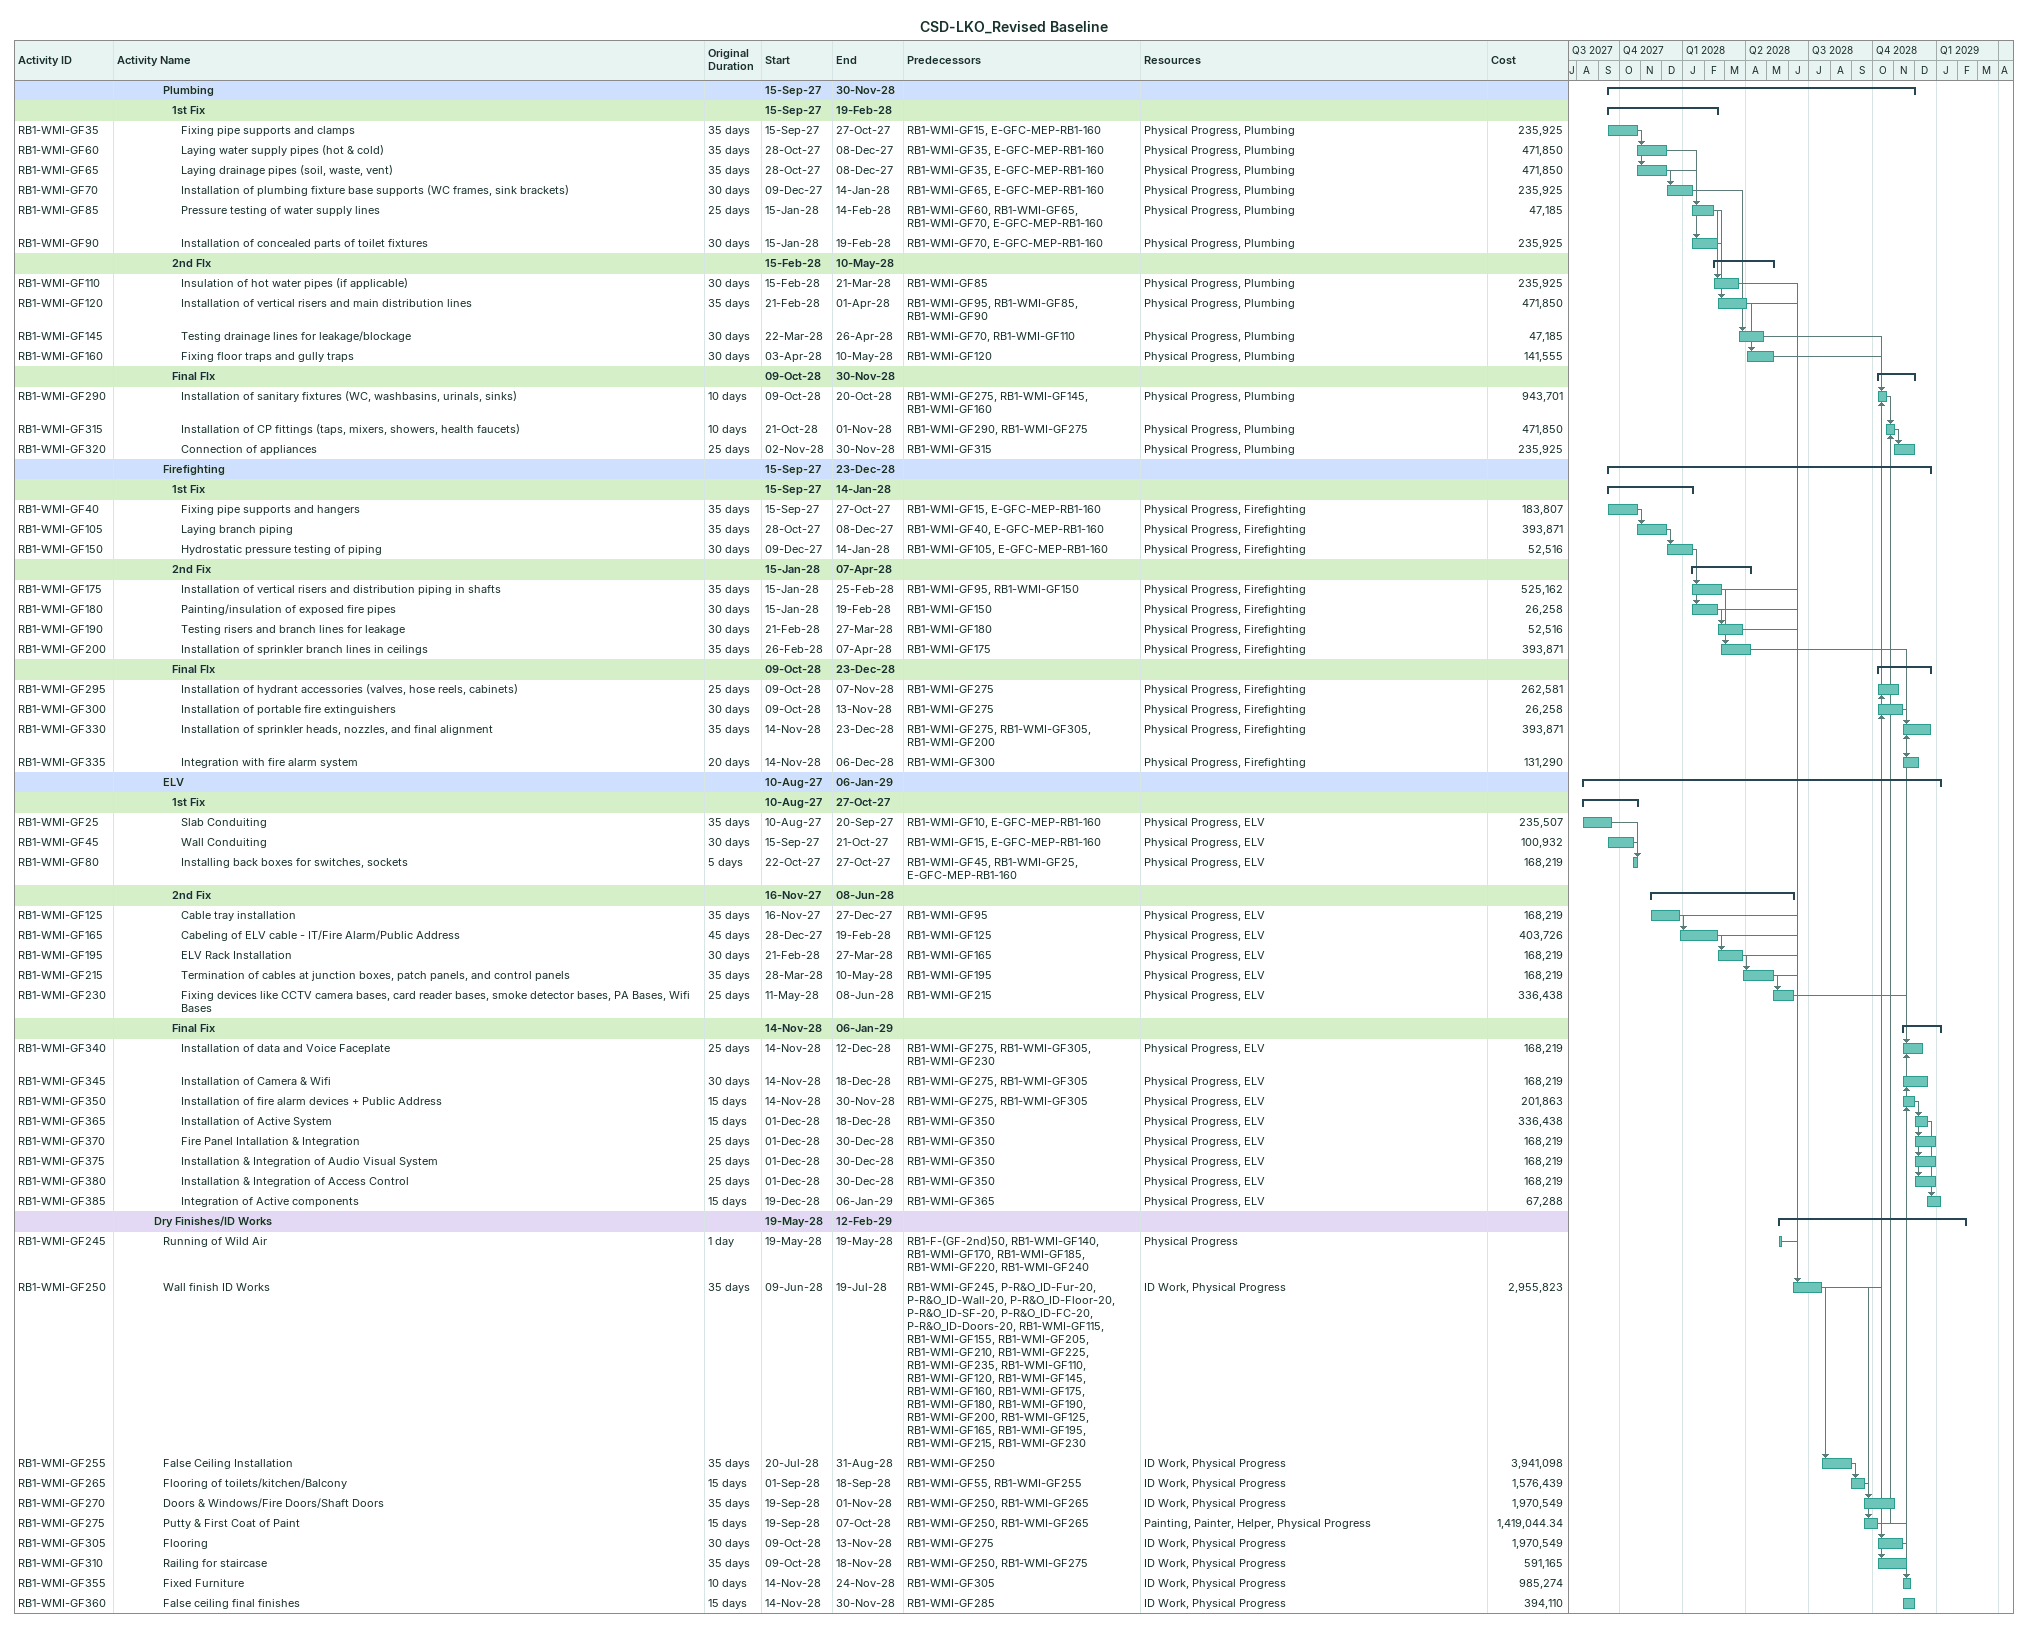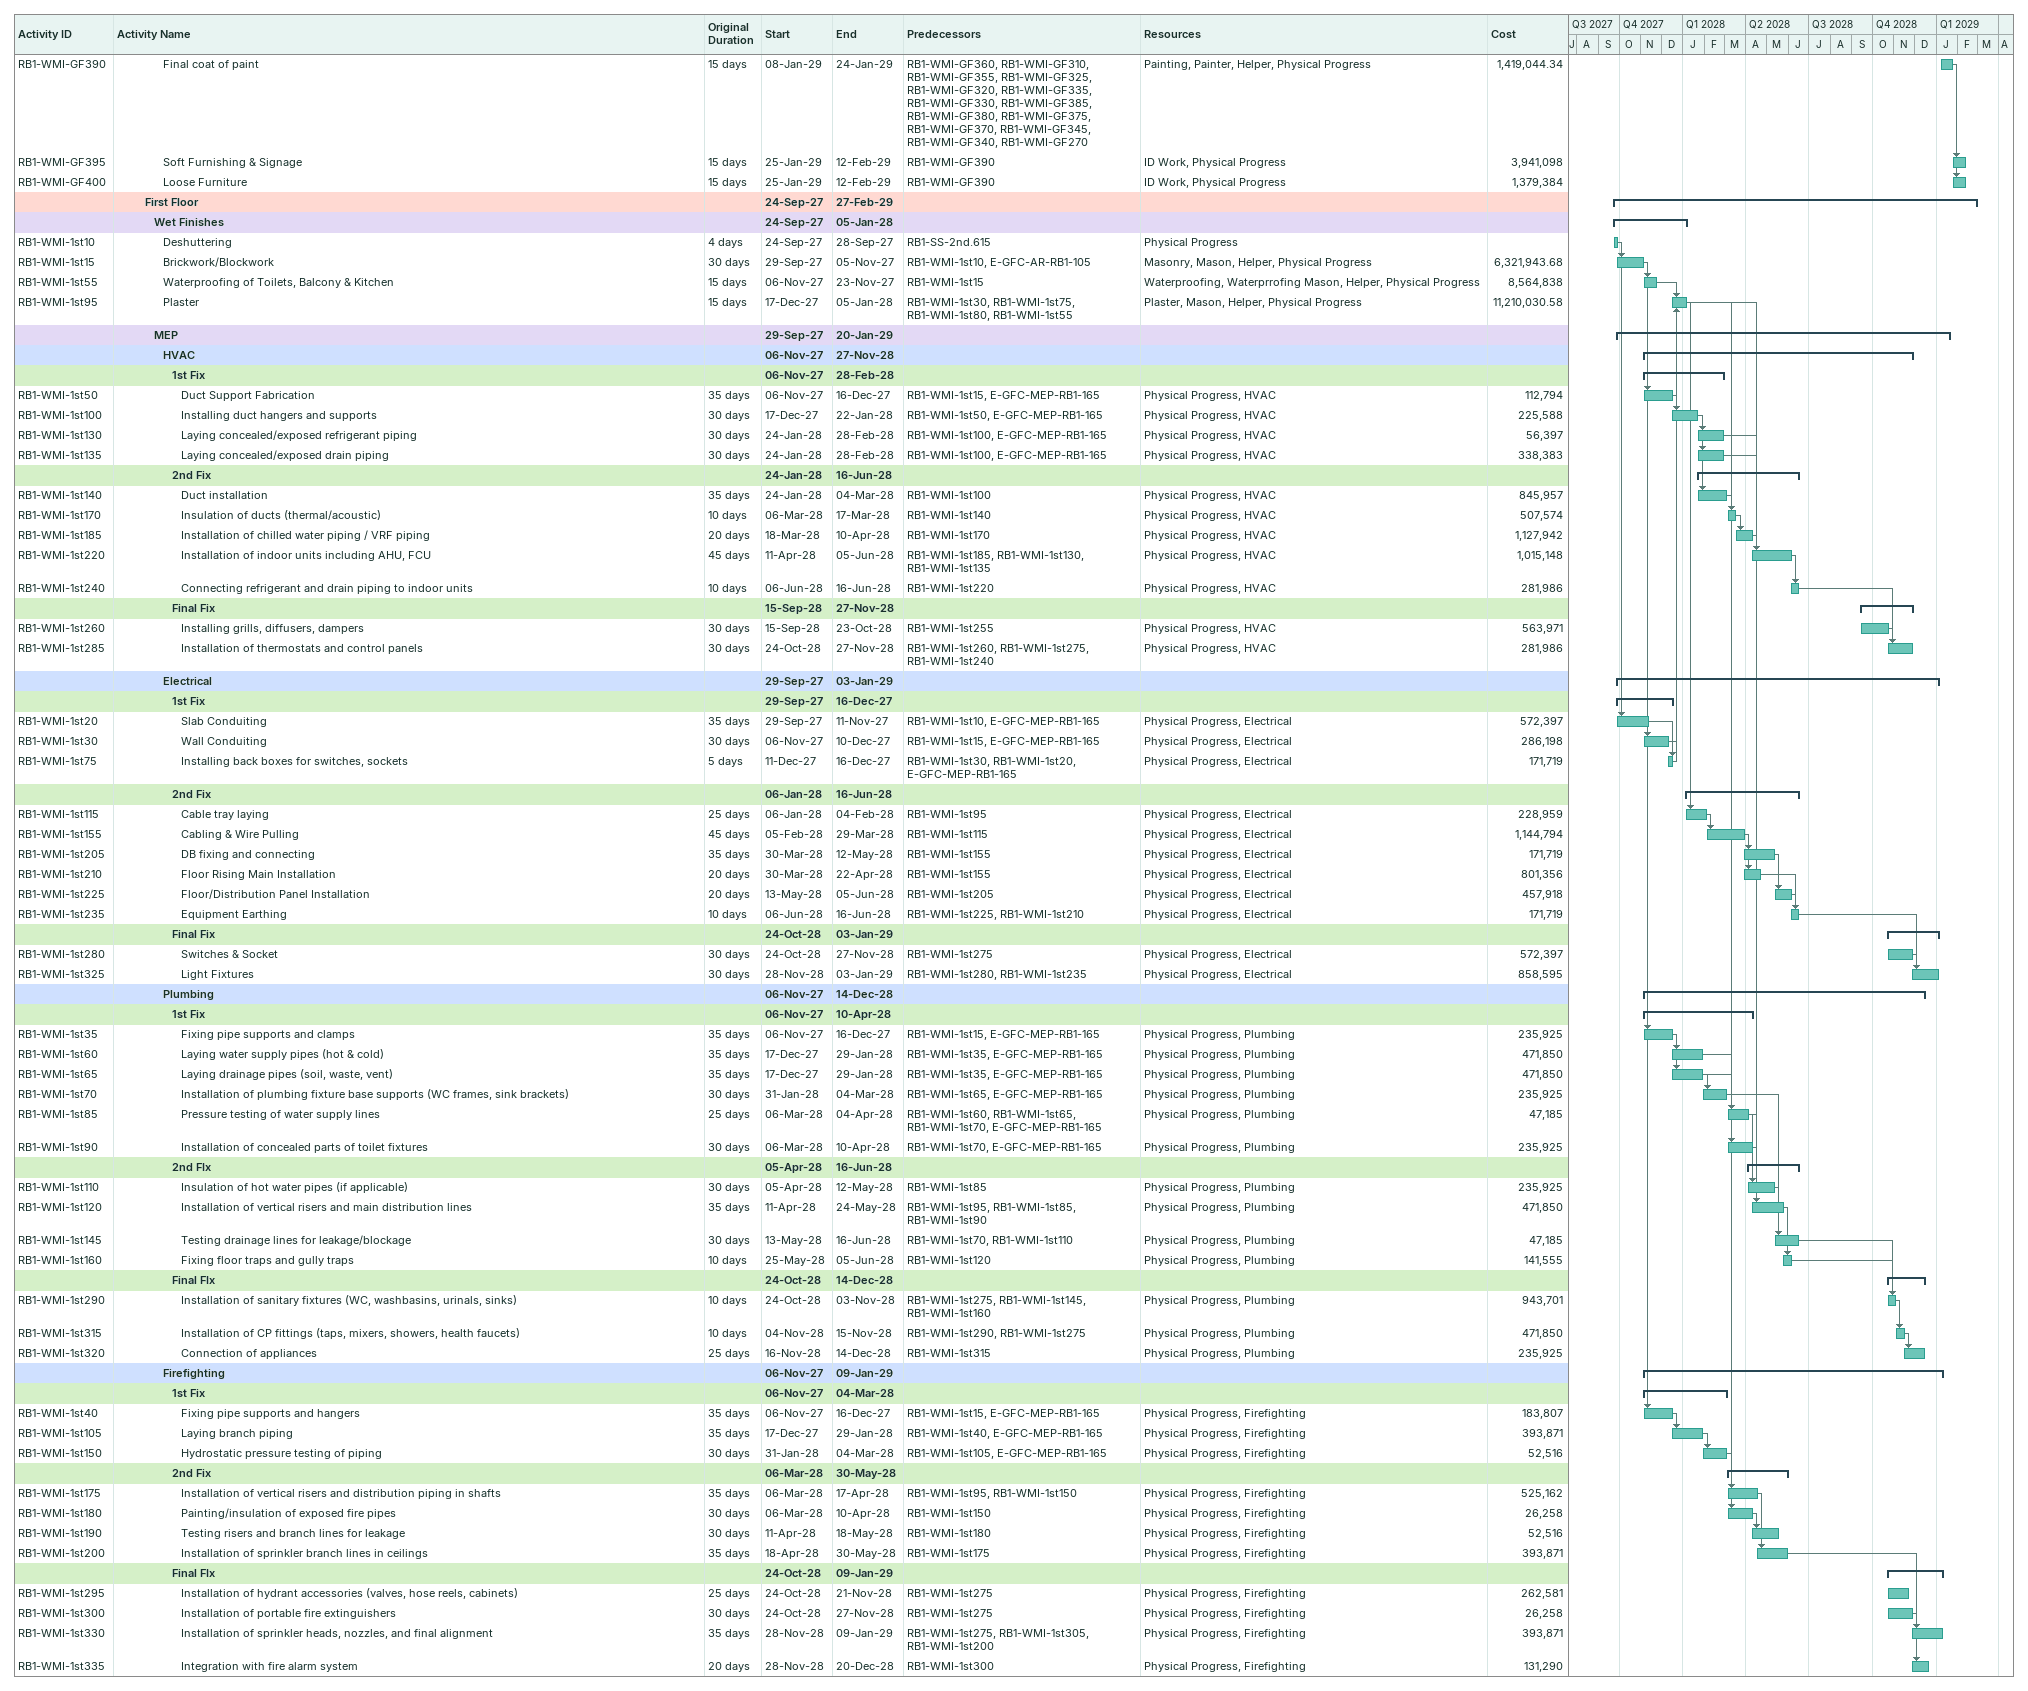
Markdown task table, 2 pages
CSD-LKO_Revised Baseline

| ID | Level | Task | Original duration | Start | Finish | Predecessors | Resources | Cost |
|---|---|---|---|---|---|---|---|---|
|  | 6 | **Plumbing** |  | 2027-09-15 | 2028-11-30 |  |  |  |
|  | 7 | **1st Fix** |  | 2027-09-15 | 2028-02-19 |  |  |  |
| RB1-WMI-GF35 | 8 | Fixing pipe supports and clamps | 35d | 2027-09-15 | 2027-10-27 | RB1-WMI-GF15, E-GFC-MEP-RB1-160 | Physical Progress, Plumbing | 235925 |
| RB1-WMI-GF60 | 8 | Laying water supply pipes (hot & cold) | 35d | 2027-10-28 | 2027-12-08 | RB1-WMI-GF35, E-GFC-MEP-RB1-160 | Physical Progress, Plumbing | 471850 |
| RB1-WMI-GF65 | 8 | Laying drainage pipes (soil, waste, vent) | 35d | 2027-10-28 | 2027-12-08 | RB1-WMI-GF35, E-GFC-MEP-RB1-160 | Physical Progress, Plumbing | 471850 |
| RB1-WMI-GF70 | 8 | Installation of plumbing fixture base supports (WC frames, sink brackets) | 30d | 2027-12-09 | 2028-01-14 | RB1-WMI-GF65, E-GFC-MEP-RB1-160 | Physical Progress, Plumbing | 235925 |
| RB1-WMI-GF85 | 8 | Pressure testing of water supply lines | 25d | 2028-01-15 | 2028-02-14 | RB1-WMI-GF60, RB1-WMI-GF65, RB1-WMI-GF70, E-GFC-MEP-RB1-160 | Physical Progress, Plumbing | 47185 |
| RB1-WMI-GF90 | 8 | Installation of concealed parts of toilet fixtures | 30d | 2028-01-15 | 2028-02-19 | RB1-WMI-GF70, E-GFC-MEP-RB1-160 | Physical Progress, Plumbing | 235925 |
|  | 7 | **2nd FIx** |  | 2028-02-15 | 2028-05-10 |  |  |  |
| RB1-WMI-GF110 | 8 | Insulation of hot water pipes (if applicable) | 30d | 2028-02-15 | 2028-03-21 | RB1-WMI-GF85 | Physical Progress, Plumbing | 235925 |
| RB1-WMI-GF120 | 8 | Installation of vertical risers and main distribution lines | 35d | 2028-02-21 | 2028-04-01 | RB1-WMI-GF95, RB1-WMI-GF85, RB1-WMI-GF90 | Physical Progress, Plumbing | 471850 |
| RB1-WMI-GF145 | 8 | Testing drainage lines for leakage/blockage | 30d | 2028-03-22 | 2028-04-26 | RB1-WMI-GF70, RB1-WMI-GF110 | Physical Progress, Plumbing | 47185 |
| RB1-WMI-GF160 | 8 | Fixing floor traps and gully traps | 30d | 2028-04-03 | 2028-05-10 | RB1-WMI-GF120 | Physical Progress, Plumbing | 141555 |
|  | 7 | **Final FIx** |  | 2028-10-09 | 2028-11-30 |  |  |  |
| RB1-WMI-GF290 | 8 | Installation of sanitary fixtures (WC, washbasins, urinals, sinks) | 10d | 2028-10-09 | 2028-10-20 | RB1-WMI-GF275, RB1-WMI-GF145, RB1-WMI-GF160 | Physical Progress, Plumbing | 943701 |
| RB1-WMI-GF315 | 8 | Installation of CP fittings (taps, mixers, showers, health faucets) | 10d | 2028-10-21 | 2028-11-01 | RB1-WMI-GF290, RB1-WMI-GF275 | Physical Progress, Plumbing | 471850 |
| RB1-WMI-GF320 | 8 | Connection of appliances | 25d | 2028-11-02 | 2028-11-30 | RB1-WMI-GF315 | Physical Progress, Plumbing | 235925 |
|  | 6 | **Firefighting** |  | 2027-09-15 | 2028-12-23 |  |  |  |
|  | 7 | **1st Fix** |  | 2027-09-15 | 2028-01-14 |  |  |  |
| RB1-WMI-GF40 | 8 | Fixing pipe supports and hangers | 35d | 2027-09-15 | 2027-10-27 | RB1-WMI-GF15, E-GFC-MEP-RB1-160 | Physical Progress, Firefighting | 183807 |
| RB1-WMI-GF105 | 8 | Laying branch piping | 35d | 2027-10-28 | 2027-12-08 | RB1-WMI-GF40, E-GFC-MEP-RB1-160 | Physical Progress, Firefighting | 393871 |
| RB1-WMI-GF150 | 8 | Hydrostatic pressure testing of piping | 30d | 2027-12-09 | 2028-01-14 | RB1-WMI-GF105, E-GFC-MEP-RB1-160 | Physical Progress, Firefighting | 52516 |
|  | 7 | **2nd Fix** |  | 2028-01-15 | 2028-04-07 |  |  |  |
| RB1-WMI-GF175 | 8 | Installation of vertical risers and distribution piping in shafts | 35d | 2028-01-15 | 2028-02-25 | RB1-WMI-GF95, RB1-WMI-GF150 | Physical Progress, Firefighting | 525162 |
| RB1-WMI-GF180 | 8 | Painting/insulation of exposed fire pipes | 30d | 2028-01-15 | 2028-02-19 | RB1-WMI-GF150 | Physical Progress, Firefighting | 26258 |
| RB1-WMI-GF190 | 8 | Testing risers and branch lines for leakage | 30d | 2028-02-21 | 2028-03-27 | RB1-WMI-GF180 | Physical Progress, Firefighting | 52516 |
| RB1-WMI-GF200 | 8 | Installation of sprinkler branch lines in ceilings | 35d | 2028-02-26 | 2028-04-07 | RB1-WMI-GF175 | Physical Progress, Firefighting | 393871 |
|  | 7 | **Final FIx** |  | 2028-10-09 | 2028-12-23 |  |  |  |
| RB1-WMI-GF295 | 8 | Installation of hydrant accessories (valves, hose reels, cabinets) | 25d | 2028-10-09 | 2028-11-07 | RB1-WMI-GF275 | Physical Progress, Firefighting | 262581 |
| RB1-WMI-GF300 | 8 | Installation of portable fire extinguishers | 30d | 2028-10-09 | 2028-11-13 | RB1-WMI-GF275 | Physical Progress, Firefighting | 26258 |
| RB1-WMI-GF330 | 8 | Installation of sprinkler heads, nozzles, and final alignment | 35d | 2028-11-14 | 2028-12-23 | RB1-WMI-GF275, RB1-WMI-GF305, RB1-WMI-GF200 | Physical Progress, Firefighting | 393871 |
| RB1-WMI-GF335 | 8 | Integration with fire alarm system | 20d | 2028-11-14 | 2028-12-06 | RB1-WMI-GF300 | Physical Progress, Firefighting | 131290 |
|  | 6 | **ELV** |  | 2027-08-10 | 2029-01-06 |  |  |  |
|  | 7 | **1st Fix** |  | 2027-08-10 | 2027-10-27 |  |  |  |
| RB1-WMI-GF25 | 8 | Slab Conduiting | 35d | 2027-08-10 | 2027-09-20 | RB1-WMI-GF10, E-GFC-MEP-RB1-160 | Physical Progress, ELV | 235507 |
| RB1-WMI-GF45 | 8 | Wall Conduiting | 30d | 2027-09-15 | 2027-10-21 | RB1-WMI-GF15, E-GFC-MEP-RB1-160 | Physical Progress, ELV | 100932 |
| RB1-WMI-GF80 | 8 | Installing back boxes for switches, sockets | 5d | 2027-10-22 | 2027-10-27 | RB1-WMI-GF45, RB1-WMI-GF25, E-GFC-MEP-RB1-160 | Physical Progress, ELV | 168219 |
|  | 7 | **2nd Fix** |  | 2027-11-16 | 2028-06-08 |  |  |  |
| RB1-WMI-GF125 | 8 | Cable tray installation | 35d | 2027-11-16 | 2027-12-27 | RB1-WMI-GF95 | Physical Progress, ELV | 168219 |
| RB1-WMI-GF165 | 8 | Cabeling of ELV cable - IT/Fire Alarm/Public Address | 45d | 2027-12-28 | 2028-02-19 | RB1-WMI-GF125 | Physical Progress, ELV | 403726 |
| RB1-WMI-GF195 | 8 | ELV Rack Installation | 30d | 2028-02-21 | 2028-03-27 | RB1-WMI-GF165 | Physical Progress, ELV | 168219 |
| RB1-WMI-GF215 | 8 | Termination of cables at junction boxes, patch panels, and control panels | 35d | 2028-03-28 | 2028-05-10 | RB1-WMI-GF195 | Physical Progress, ELV | 168219 |
| RB1-WMI-GF230 | 8 | Fixing devices like CCTV camera bases, card reader bases, smoke detector bases, PA Bases, Wifi Bases | 25d | 2028-05-11 | 2028-06-08 | RB1-WMI-GF215 | Physical Progress, ELV | 336438 |
|  | 7 | **Final Fix** |  | 2028-11-14 | 2029-01-06 |  |  |  |
| RB1-WMI-GF340 | 8 | Installation of data and Voice Faceplate | 25d | 2028-11-14 | 2028-12-12 | RB1-WMI-GF275, RB1-WMI-GF305, RB1-WMI-GF230 | Physical Progress, ELV | 168219 |
| RB1-WMI-GF345 | 8 | Installation of Camera & Wifi | 30d | 2028-11-14 | 2028-12-18 | RB1-WMI-GF275, RB1-WMI-GF305 | Physical Progress, ELV | 168219 |
| RB1-WMI-GF350 | 8 | Installation of fire alarm devices + Public Address | 15d | 2028-11-14 | 2028-11-30 | RB1-WMI-GF275, RB1-WMI-GF305 | Physical Progress, ELV | 201863 |
| RB1-WMI-GF365 | 8 | Installation of Active System | 15d | 2028-12-01 | 2028-12-18 | RB1-WMI-GF350 | Physical Progress, ELV | 336438 |
| RB1-WMI-GF370 | 8 | Fire Panel Intallation & Integration | 25d | 2028-12-01 | 2028-12-30 | RB1-WMI-GF350 | Physical Progress, ELV | 168219 |
| RB1-WMI-GF375 | 8 | Installation & Integration of Audio Visual System | 25d | 2028-12-01 | 2028-12-30 | RB1-WMI-GF350 | Physical Progress, ELV | 168219 |
| RB1-WMI-GF380 | 8 | Installation & Integration of Access Control | 25d | 2028-12-01 | 2028-12-30 | RB1-WMI-GF350 | Physical Progress, ELV | 168219 |
| RB1-WMI-GF385 | 8 | Integration of Active components | 15d | 2028-12-19 | 2029-01-06 | RB1-WMI-GF365 | Physical Progress, ELV | 67288 |
|  | 5 | **Dry Finishes/ID Works** |  | 2028-05-19 | 2029-02-12 |  |  |  |
| RB1-WMI-GF245 | 6 | Running of Wild Air | 1d | 2028-05-19 | 2028-05-19 | RB1-F-(GF-2nd)50, RB1-WMI-GF140, RB1-WMI-GF170, RB1-WMI-GF185, RB1-WMI-GF220, RB1-WMI-GF240 | Physical Progress |  |
| RB1-WMI-GF250 | 6 | Wall finish ID Works | 35d | 2028-06-09 | 2028-07-19 | RB1-WMI-GF245, P-R&O_ID-Fur-20, P-R&O_ID-Wall-20, P-R&O_ID-Floor-20, P-R&O_ID-SF-20, P-R&O_ID-FC-20, P-R&O_ID-Doors-20, RB1-WMI-GF115, RB1-WMI-GF155, RB1-WMI-GF205, RB1-WMI-GF210, RB1-WMI-GF225, RB1-WMI-GF235, RB1-WMI-GF110, RB1-WMI-GF120, RB1-WMI-GF145, RB1-WMI-GF160, RB1-WMI-GF175, RB1-WMI-GF180, RB1-WMI-GF190, RB1-WMI-GF200, RB1-WMI-GF125, RB1-WMI-GF165, RB1-WMI-GF195, RB1-WMI-GF215, RB1-WMI-GF230 | ID Work, Physical Progress | 2955823 |
| RB1-WMI-GF255 | 6 | False Ceiling Installation | 35d | 2028-07-20 | 2028-08-31 | RB1-WMI-GF250 | ID Work, Physical Progress | 3941098 |
| RB1-WMI-GF265 | 6 | Flooring of toilets/kitchen/Balcony | 15d | 2028-09-01 | 2028-09-18 | RB1-WMI-GF55, RB1-WMI-GF255 | ID Work, Physical Progress | 1576439 |
| RB1-WMI-GF270 | 6 | Doors & Windows/Fire Doors/Shaft Doors | 35d | 2028-09-19 | 2028-11-01 | RB1-WMI-GF250, RB1-WMI-GF265 | ID Work, Physical Progress | 1970549 |
| RB1-WMI-GF275 | 6 | Putty & First Coat of Paint | 15d | 2028-09-19 | 2028-10-07 | RB1-WMI-GF250, RB1-WMI-GF265 | Painting, Painter, Helper, Physical Progress | 1419044.34 |
| RB1-WMI-GF305 | 6 | Flooring | 30d | 2028-10-09 | 2028-11-13 | RB1-WMI-GF275 | ID Work, Physical Progress | 1970549 |
| RB1-WMI-GF310 | 6 | Railing for staircase | 35d | 2028-10-09 | 2028-11-18 | RB1-WMI-GF250, RB1-WMI-GF275 | ID Work, Physical Progress | 591165 |
| RB1-WMI-GF355 | 6 | Fixed Furniture | 10d | 2028-11-14 | 2028-11-24 | RB1-WMI-GF305 | ID Work, Physical Progress | 985274 |
| RB1-WMI-GF360 | 6 | False ceiling final finishes | 15d | 2028-11-14 | 2028-11-30 | RB1-WMI-GF285 | ID Work, Physical Progress | 394110 |
| RB1-WMI-GF390 | 6 | Final coat of paint | 15d | 2029-01-08 | 2029-01-24 | RB1-WMI-GF360, RB1-WMI-GF310, RB1-WMI-GF355, RB1-WMI-GF325, RB1-WMI-GF320, RB1-WMI-GF335, RB1-WMI-GF330, RB1-WMI-GF385, RB1-WMI-GF380, RB1-WMI-GF375, RB1-WMI-GF370, RB1-WMI-GF345, RB1-WMI-GF340, RB1-WMI-GF270 | Painting, Painter, Helper, Physical Progress | 1419044.34 |
| RB1-WMI-GF395 | 6 | Soft Furnishing & Signage | 15d | 2029-01-25 | 2029-02-12 | RB1-WMI-GF390 | ID Work, Physical Progress | 3941098 |
| RB1-WMI-GF400 | 6 | Loose Furniture | 15d | 2029-01-25 | 2029-02-12 | RB1-WMI-GF390 | ID Work, Physical Progress | 1379384 |
|  | 4 | **First Floor** |  | 2027-09-24 | 2029-02-27 |  |  |  |
|  | 5 | **Wet Finishes** |  | 2027-09-24 | 2028-01-05 |  |  |  |
| RB1-WMI-1st10 | 6 | Deshuttering | 4d | 2027-09-24 | 2027-09-28 | RB1-SS-2nd.615 | Physical Progress |  |
| RB1-WMI-1st15 | 6 | Brickwork/Blockwork | 30d | 2027-09-29 | 2027-11-05 | RB1-WMI-1st10, E-GFC-AR-RB1-105 | Masonry, Mason, Helper, Physical Progress | 6321943.68 |
| RB1-WMI-1st55 | 6 | Waterproofing of Toilets, Balcony & Kitchen | 15d | 2027-11-06 | 2027-11-23 | RB1-WMI-1st15 | Waterproofing, Waterprrofing Mason, Helper, Physical Progress | 8564838 |
| RB1-WMI-1st95 | 6 | Plaster | 15d | 2027-12-17 | 2028-01-05 | RB1-WMI-1st30, RB1-WMI-1st75, RB1-WMI-1st80, RB1-WMI-1st55 | Plaster, Mason, Helper, Physical Progress | 11210030.58 |
|  | 5 | **MEP** |  | 2027-09-29 | 2029-01-20 |  |  |  |
|  | 6 | **HVAC** |  | 2027-11-06 | 2028-11-27 |  |  |  |
|  | 7 | **1st Fix** |  | 2027-11-06 | 2028-02-28 |  |  |  |
| RB1-WMI-1st50 | 8 | Duct Support Fabrication | 35d | 2027-11-06 | 2027-12-16 | RB1-WMI-1st15, E-GFC-MEP-RB1-165 | Physical Progress, HVAC | 112794 |
| RB1-WMI-1st100 | 8 | Installing duct hangers and supports | 30d | 2027-12-17 | 2028-01-22 | RB1-WMI-1st50, E-GFC-MEP-RB1-165 | Physical Progress, HVAC | 225588 |
| RB1-WMI-1st130 | 8 | Laying concealed/exposed refrigerant piping | 30d | 2028-01-24 | 2028-02-28 | RB1-WMI-1st100, E-GFC-MEP-RB1-165 | Physical Progress, HVAC | 56397 |
| RB1-WMI-1st135 | 8 | Laying concealed/exposed drain piping | 30d | 2028-01-24 | 2028-02-28 | RB1-WMI-1st100, E-GFC-MEP-RB1-165 | Physical Progress, HVAC | 338383 |
|  | 7 | **2nd Fix** |  | 2028-01-24 | 2028-06-16 |  |  |  |
| RB1-WMI-1st140 | 8 | Duct installation | 35d | 2028-01-24 | 2028-03-04 | RB1-WMI-1st100 | Physical Progress, HVAC | 845957 |
| RB1-WMI-1st170 | 8 | Insulation of ducts (thermal/acoustic) | 10d | 2028-03-06 | 2028-03-17 | RB1-WMI-1st140 | Physical Progress, HVAC | 507574 |
| RB1-WMI-1st185 | 8 | Installation of chilled water piping / VRF piping | 20d | 2028-03-18 | 2028-04-10 | RB1-WMI-1st170 | Physical Progress, HVAC | 1127942 |
| RB1-WMI-1st220 | 8 | Installation of indoor units including AHU, FCU | 45d | 2028-04-11 | 2028-06-05 | RB1-WMI-1st185, RB1-WMI-1st130, RB1-WMI-1st135 | Physical Progress, HVAC | 1015148 |
| RB1-WMI-1st240 | 8 | Connecting refrigerant and drain piping to indoor units | 10d | 2028-06-06 | 2028-06-16 | RB1-WMI-1st220 | Physical Progress, HVAC | 281986 |
|  | 7 | **Final Fix** |  | 2028-09-15 | 2028-11-27 |  |  |  |
| RB1-WMI-1st260 | 8 | Installing grills, diffusers, dampers | 30d | 2028-09-15 | 2028-10-23 | RB1-WMI-1st255 | Physical Progress, HVAC | 563971 |
| RB1-WMI-1st285 | 8 | Installation of thermostats and control panels | 30d | 2028-10-24 | 2028-11-27 | RB1-WMI-1st260, RB1-WMI-1st275, RB1-WMI-1st240 | Physical Progress, HVAC | 281986 |
|  | 6 | **Electrical** |  | 2027-09-29 | 2029-01-03 |  |  |  |
|  | 7 | **1st Fix** |  | 2027-09-29 | 2027-12-16 |  |  |  |
| RB1-WMI-1st20 | 8 | Slab Conduiting | 35d | 2027-09-29 | 2027-11-11 | RB1-WMI-1st10, E-GFC-MEP-RB1-165 | Physical Progress, Electrical | 572397 |
| RB1-WMI-1st30 | 8 | Wall Conduiting | 30d | 2027-11-06 | 2027-12-10 | RB1-WMI-1st15, E-GFC-MEP-RB1-165 | Physical Progress, Electrical | 286198 |
| RB1-WMI-1st75 | 8 | Installing back boxes for switches, sockets | 5d | 2027-12-11 | 2027-12-16 | RB1-WMI-1st30, RB1-WMI-1st20, E-GFC-MEP-RB1-165 | Physical Progress, Electrical | 171719 |
|  | 7 | **2nd Fix** |  | 2028-01-06 | 2028-06-16 |  |  |  |
| RB1-WMI-1st115 | 8 | Cable tray laying | 25d | 2028-01-06 | 2028-02-04 | RB1-WMI-1st95 | Physical Progress, Electrical | 228959 |
| RB1-WMI-1st155 | 8 | Cabling & Wire Pulling | 45d | 2028-02-05 | 2028-03-29 | RB1-WMI-1st115 | Physical Progress, Electrical | 1144794 |
| RB1-WMI-1st205 | 8 | DB fixing and connecting | 35d | 2028-03-30 | 2028-05-12 | RB1-WMI-1st155 | Physical Progress, Electrical | 171719 |
| RB1-WMI-1st210 | 8 | Floor Rising Main Installation | 20d | 2028-03-30 | 2028-04-22 | RB1-WMI-1st155 | Physical Progress, Electrical | 801356 |
| RB1-WMI-1st225 | 8 | Floor/Distribution Panel Installation | 20d | 2028-05-13 | 2028-06-05 | RB1-WMI-1st205 | Physical Progress, Electrical | 457918 |
| RB1-WMI-1st235 | 8 | Equipment Earthing | 10d | 2028-06-06 | 2028-06-16 | RB1-WMI-1st225, RB1-WMI-1st210 | Physical Progress, Electrical | 171719 |
|  | 7 | **Final Fix** |  | 2028-10-24 | 2029-01-03 |  |  |  |
| RB1-WMI-1st280 | 8 | Switches & Socket | 30d | 2028-10-24 | 2028-11-27 | RB1-WMI-1st275 | Physical Progress, Electrical | 572397 |
| RB1-WMI-1st325 | 8 | Light Fixtures | 30d | 2028-11-28 | 2029-01-03 | RB1-WMI-1st280, RB1-WMI-1st235 | Physical Progress, Electrical | 858595 |
|  | 6 | **Plumbing** |  | 2027-11-06 | 2028-12-14 |  |  |  |
|  | 7 | **1st Fix** |  | 2027-11-06 | 2028-04-10 |  |  |  |
| RB1-WMI-1st35 | 8 | Fixing pipe supports and clamps | 35d | 2027-11-06 | 2027-12-16 | RB1-WMI-1st15, E-GFC-MEP-RB1-165 | Physical Progress, Plumbing | 235925 |
| RB1-WMI-1st60 | 8 | Laying water supply pipes (hot & cold) | 35d | 2027-12-17 | 2028-01-29 | RB1-WMI-1st35, E-GFC-MEP-RB1-165 | Physical Progress, Plumbing | 471850 |
| RB1-WMI-1st65 | 8 | Laying drainage pipes (soil, waste, vent) | 35d | 2027-12-17 | 2028-01-29 | RB1-WMI-1st35, E-GFC-MEP-RB1-165 | Physical Progress, Plumbing | 471850 |
| RB1-WMI-1st70 | 8 | Installation of plumbing fixture base supports (WC frames, sink brackets) | 30d | 2028-01-31 | 2028-03-04 | RB1-WMI-1st65, E-GFC-MEP-RB1-165 | Physical Progress, Plumbing | 235925 |
| RB1-WMI-1st85 | 8 | Pressure testing of water supply lines | 25d | 2028-03-06 | 2028-04-04 | RB1-WMI-1st60, RB1-WMI-1st65, RB1-WMI-1st70, E-GFC-MEP-RB1-165 | Physical Progress, Plumbing | 47185 |
| RB1-WMI-1st90 | 8 | Installation of concealed parts of toilet fixtures | 30d | 2028-03-06 | 2028-04-10 | RB1-WMI-1st70, E-GFC-MEP-RB1-165 | Physical Progress, Plumbing | 235925 |
|  | 7 | **2nd FIx** |  | 2028-04-05 | 2028-06-16 |  |  |  |
| RB1-WMI-1st110 | 8 | Insulation of hot water pipes (if applicable) | 30d | 2028-04-05 | 2028-05-12 | RB1-WMI-1st85 | Physical Progress, Plumbing | 235925 |
| RB1-WMI-1st120 | 8 | Installation of vertical risers and main distribution lines | 35d | 2028-04-11 | 2028-05-24 | RB1-WMI-1st95, RB1-WMI-1st85, RB1-WMI-1st90 | Physical Progress, Plumbing | 471850 |
| RB1-WMI-1st145 | 8 | Testing drainage lines for leakage/blockage | 30d | 2028-05-13 | 2028-06-16 | RB1-WMI-1st70, RB1-WMI-1st110 | Physical Progress, Plumbing | 47185 |
| RB1-WMI-1st160 | 8 | Fixing floor traps and gully traps | 10d | 2028-05-25 | 2028-06-05 | RB1-WMI-1st120 | Physical Progress, Plumbing | 141555 |
|  | 7 | **Final FIx** |  | 2028-10-24 | 2028-12-14 |  |  |  |
| RB1-WMI-1st290 | 8 | Installation of sanitary fixtures (WC, washbasins, urinals, sinks) | 10d | 2028-10-24 | 2028-11-03 | RB1-WMI-1st275, RB1-WMI-1st145, RB1-WMI-1st160 | Physical Progress, Plumbing | 943701 |
| RB1-WMI-1st315 | 8 | Installation of CP fittings (taps, mixers, showers, health faucets) | 10d | 2028-11-04 | 2028-11-15 | RB1-WMI-1st290, RB1-WMI-1st275 | Physical Progress, Plumbing | 471850 |
| RB1-WMI-1st320 | 8 | Connection of appliances | 25d | 2028-11-16 | 2028-12-14 | RB1-WMI-1st315 | Physical Progress, Plumbing | 235925 |
|  | 6 | **Firefighting** |  | 2027-11-06 | 2029-01-09 |  |  |  |
|  | 7 | **1st Fix** |  | 2027-11-06 | 2028-03-04 |  |  |  |
| RB1-WMI-1st40 | 8 | Fixing pipe supports and hangers | 35d | 2027-11-06 | 2027-12-16 | RB1-WMI-1st15, E-GFC-MEP-RB1-165 | Physical Progress, Firefighting | 183807 |
| RB1-WMI-1st105 | 8 | Laying branch piping | 35d | 2027-12-17 | 2028-01-29 | RB1-WMI-1st40, E-GFC-MEP-RB1-165 | Physical Progress, Firefighting | 393871 |
| RB1-WMI-1st150 | 8 | Hydrostatic pressure testing of piping | 30d | 2028-01-31 | 2028-03-04 | RB1-WMI-1st105, E-GFC-MEP-RB1-165 | Physical Progress, Firefighting | 52516 |
|  | 7 | **2nd Fix** |  | 2028-03-06 | 2028-05-30 |  |  |  |
| RB1-WMI-1st175 | 8 | Installation of vertical risers and distribution piping in shafts | 35d | 2028-03-06 | 2028-04-17 | RB1-WMI-1st95, RB1-WMI-1st150 | Physical Progress, Firefighting | 525162 |
| RB1-WMI-1st180 | 8 | Painting/insulation of exposed fire pipes | 30d | 2028-03-06 | 2028-04-10 | RB1-WMI-1st150 | Physical Progress, Firefighting | 26258 |
| RB1-WMI-1st190 | 8 | Testing risers and branch lines for leakage | 30d | 2028-04-11 | 2028-05-18 | RB1-WMI-1st180 | Physical Progress, Firefighting | 52516 |
| RB1-WMI-1st200 | 8 | Installation of sprinkler branch lines in ceilings | 35d | 2028-04-18 | 2028-05-30 | RB1-WMI-1st175 | Physical Progress, Firefighting | 393871 |
|  | 7 | **Final FIx** |  | 2028-10-24 | 2029-01-09 |  |  |  |
| RB1-WMI-1st295 | 8 | Installation of hydrant accessories (valves, hose reels, cabinets) | 25d | 2028-10-24 | 2028-11-21 | RB1-WMI-1st275 | Physical Progress, Firefighting | 262581 |
| RB1-WMI-1st300 | 8 | Installation of portable fire extinguishers | 30d | 2028-10-24 | 2028-11-27 | RB1-WMI-1st275 | Physical Progress, Firefighting | 26258 |
| RB1-WMI-1st330 | 8 | Installation of sprinkler heads, nozzles, and final alignment | 35d | 2028-11-28 | 2029-01-09 | RB1-WMI-1st275, RB1-WMI-1st305, RB1-WMI-1st200 | Physical Progress, Firefighting | 393871 |
| RB1-WMI-1st335 | 8 | Integration with fire alarm system | 20d | 2028-11-28 | 2028-12-20 | RB1-WMI-1st300 | Physical Progress, Firefighting | 131290 |
